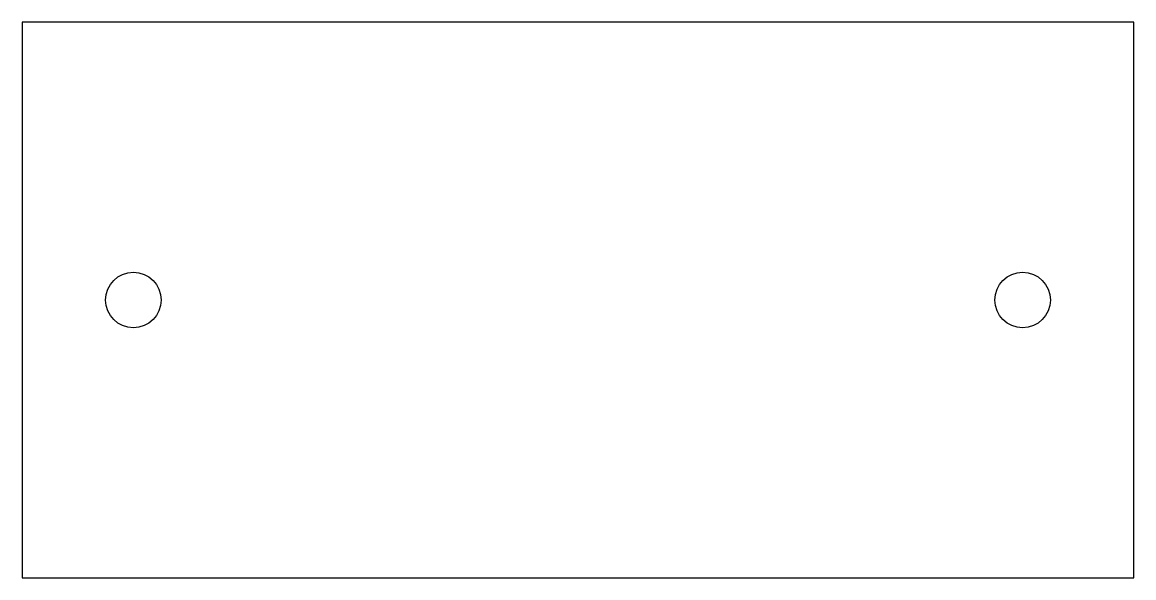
# Model space of a CAD drawing. Extents: x 0 to 100, y 0 to 50.
import ezdxf

# ---------------------------------------------------------------- set-up
doc = ezdxf.new("R2010")
doc.units = 0

msp = doc.modelspace()

# ---------------------------------------------------------------- linework, layer by layer
msp.add_lwpolyline([(0, 0), (100, 0), (100, 50), (0, 50)], close=True)
for centre in [(10, 25), (90, 25)]:
    msp.add_circle(centre, 2.5)

doc.saveas('drawing.dxf')
